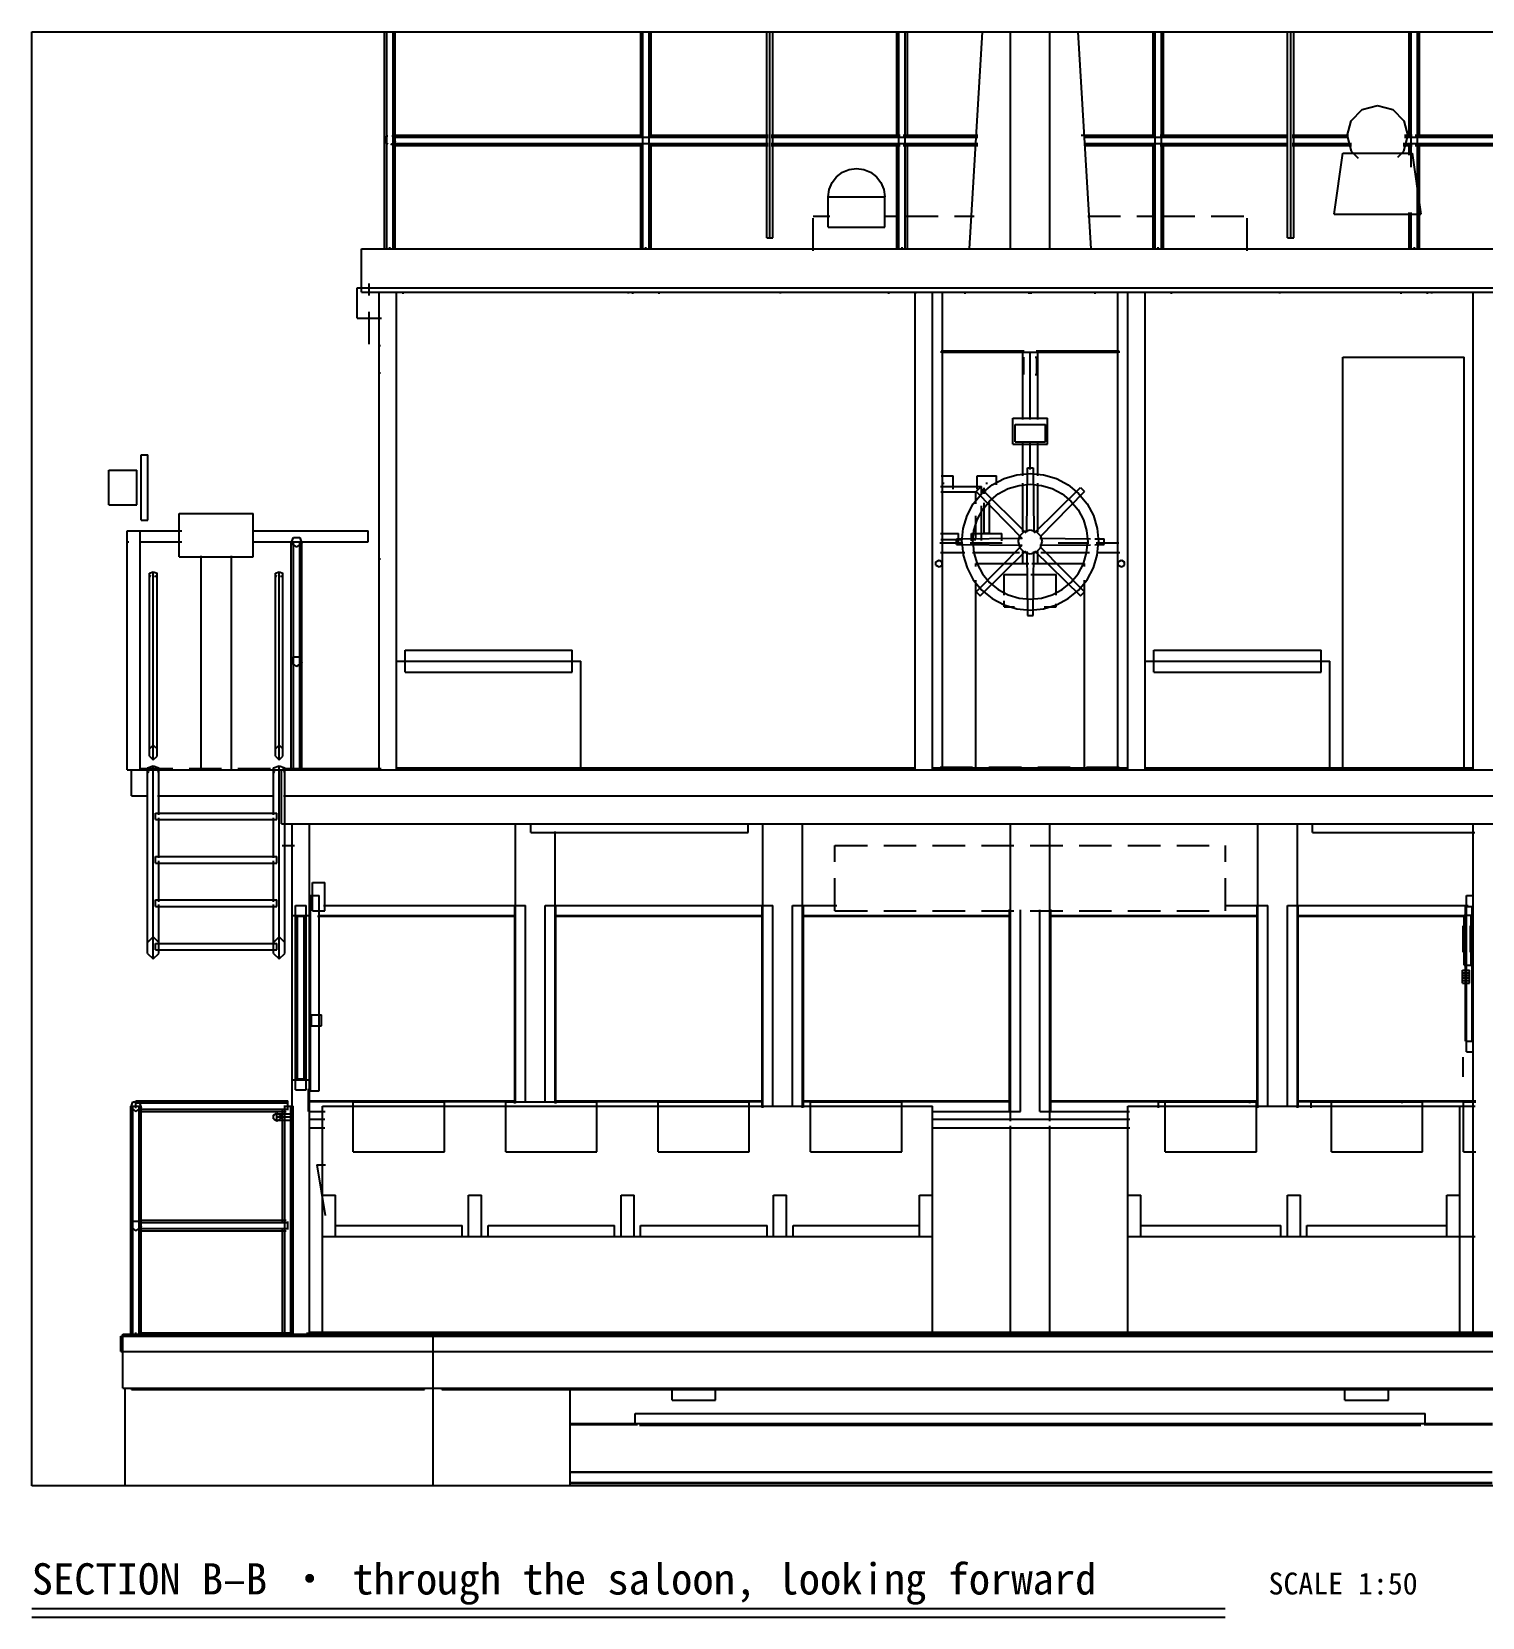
# Model space of a CAD drawing. Extents: x 5 to 836, y 5 to 589.
# Drawn here: x 412 to 545.7, y 161.9 to 308 of the extents above; entities that cross this region are included whole.
import ezdxf

# ---------------------------------------------------------------- set-up
doc = ezdxf.new("R2010")
doc.units = 0
doc.linetypes.add('DASHED', pattern=[4.5, 3, -1.5])
for name, color, linetype in [('CUT', 7, 'CONTINUOUS'), ('DETAIL', 8, 'CONTINUOUS'), ('MARKING', 4, 'DASHED'), ('OUTLINE', 7, 'CONTINUOUS'), ('TEXT', 7, 'CONTINUOUS'), ('THIN', 7, 'CONTINUOUS')]:
    doc.layers.add(name, color=color, linetype=linetype)

msp = doc.modelspace()

# ---------------------------------------------------------------- linework, layer by layer
at = {"layer": 'CUT'}
for p, q in [((442.4, 284), (442.4, 288)), ((442.4, 288), (565.6, 288)), ((442.4, 284), (565.6, 284)), ((444, 240), (444, 284)), ((445.6, 240), (445.6, 284)), ((493.4, 240), (493.4, 284)), ((495, 240), (495, 284)), ((513, 240), (513, 284)), ((514.6, 240), (514.6, 284)), ((544.8, 240), (544.8, 284)), ((435.92, 260.85), (436.1, 261.37)), ((435.95, 260.83), (436.4, 260.5)), ((436.11, 261.4), (436.66, 261.4)), ((436.43, 260.52), (436.88, 260.85)), ((436.69, 261.4), (436.87, 260.88)), ((495.32, 259.16), (495.59, 259.32)), ((495.32, 258.84), (495.32, 259.15)), ((495.33, 258.84), (495.6, 258.68)), ((495.6, 259.32), (495.87, 259.16)), ((495.61, 258.68), (495.88, 258.84)), ((495.88, 258.85), (495.88, 259.16)), ((512.12, 259.16), (512.39, 259.32)), ((512.12, 258.84), (512.12, 259.15)), ((512.13, 258.84), (512.4, 258.68)), ((512.4, 259.32), (512.67, 259.16)), ((512.41, 258.68), (512.68, 258.84)), ((512.68, 258.85), (512.68, 259.16)), ((435.92, 249.85), (436.1, 250.37)), ((436.11, 250.4), (436.66, 250.4)), ((436.43, 249.52), (436.88, 249.85)), ((436.69, 250.4), (436.87, 249.88)), ((445.6, 250), (462.6, 250)), ((446.4, 249), (446.4, 251)), ((446.4, 251), (461.8, 251)), ((461.8, 249), (461.8, 251)), ((462.6, 240), (462.6, 250)), ((514.6, 250), (531.6, 250)), ((515.4, 251), (530.8, 251)), ((515.4, 249), (515.4, 251)), ((530.8, 249), (530.8, 251)), ((531.6, 240), (531.6, 250)), ((435.95, 249.83), (436.4, 249.5)), ((446.4, 249), (461.8, 249)), ((515.4, 249), (530.8, 249)), ((422.85, 241.92), (423.2, 242.26)), ((422.85, 241.24), (422.85, 241.92)), ((422.85, 241.24), (423.2, 240.9)), ((423.2, 242.26), (423.55, 241.92)), ((423.2, 240.9), (423.55, 241.24)), ((423.55, 241.24), (423.55, 241.92)), ((434.45, 241.92), (434.8, 242.26)), ((434.45, 241.24), (434.45, 241.92)), ((434.45, 241.24), (434.8, 240.9)), ((434.8, 242.26), (435.15, 241.92)), ((434.8, 240.9), (435.15, 241.24)), ((435.15, 241.24), (435.15, 241.92)), ((435, 240), (546.4, 240)), ((435, 235), (435, 240)), ((435.2, 240.02), (435.2, 240.1)), ((435.2, 240.1), (444, 240.1)), ((435.2, 240.02), (444, 240.02)), ((445.6, 240.16), (493.4, 240.16)), ((445.6, 240.06), (493.4, 240.06)), ((495, 240.16), (513, 240.16)), ((495, 240.06), (513, 240.06)), ((514.6, 240.16), (544.8, 240.16)), ((514.6, 240.06), (544.8, 240.06)), ((435, 235), (546.4, 235)), ((436, 188), (436, 235)), ((437.6, 188), (437.6, 235)), ((544.8, 188), (544.8, 235)), ((437.86, 227), (437.86, 229.6)), ((437.86, 229.6), (439, 229.6)), ((439, 227), (439, 229.6)), ((437.7, 210.4), (437.7, 228.4)), ((437.7, 228.4), (438.5, 228.4)), ((438.5, 210.4), (438.5, 228.4)), ((544.2, 228.4), (544.8, 228.4)), ((544.2, 214), (544.2, 228.4)), ((436.3, 210.5), (436.3, 227.5)), ((436.3, 227.5), (437.3, 227.5)), ((437.3, 210.5), (437.3, 227.5)), ((437.86, 227), (439, 227)), ((544.1, 215), (544.1, 227.4)), ((544.1, 227.4), (544.72, 227.4)), ((544.72, 215), (544.72, 227.4)), ((422.68, 224.09), (423.2, 224.6)), ((422.68, 223.07), (422.68, 224.09)), ((423.2, 224.6), (423.72, 224.09)), ((423.4, 223.4), (423.4, 224)), ((423.4, 224), (434.6, 224)), ((423.72, 223.07), (423.72, 224.09)), ((434.28, 224.09), (434.64, 224.44)), ((434.29, 223.07), (434.29, 224.09)), ((434.6, 223.4), (434.6, 224)), ((434.64, 224.44), (434.8, 224.6)), ((434.8, 224.6), (435.32, 224.09)), ((435.32, 223.07), (435.32, 224.09)), ((422.68, 223.07), (423.2, 222.56)), ((423.2, 222.56), (423.72, 223.07)), ((423.4, 223.4), (434.6, 223.4)), ((434.28, 223.07), (434.8, 222.56)), ((434.8, 222.56), (435.32, 223.07)), ((437.78, 216.4), (437.78, 217.4)), ((437.78, 217.4), (438.7, 217.4)), ((437.78, 216.4), (438.7, 216.4)), ((438.7, 216.4), (438.7, 217.4)), ((544.1, 215), (544.72, 215)), ((543.9, 211.7), (543.9, 213.5)), ((544.2, 214), (544.8, 214)), ((436.3, 210.5), (437.3, 210.5)), ((437.7, 210.4), (438.5, 210.4)), ((421.12, 208.85), (421.31, 209.4)), ((421.31, 209.4), (421.89, 209.4)), ((421.89, 209.4), (422.08, 208.85)), ((421.12, 208.85), (421.6, 208.5)), ((421.6, 208.5), (422.08, 208.85)), ((434.29, 208.18), (434.6, 208.36)), ((434.29, 207.82), (434.29, 208.18)), ((434.29, 207.82), (434.6, 207.64)), ((434.6, 208.36), (434.91, 208.18)), ((434.6, 207.72), (434.6, 208.28)), ((434.6, 208.28), (436, 208.28)), ((434.6, 207.64), (434.91, 207.82)), ((434.6, 207.72), (436, 207.72)), ((434.91, 207.82), (434.91, 208.18)), ((438.8, 188), (438.8, 200.8)), ((438.8, 200.8), (440, 200.8)), ((440, 197), (440, 200.8)), ((452.25, 200.8), (453.45, 200.8)), ((452.25, 197), (452.25, 200.8)), ((453.45, 197), (453.45, 200.8)), ((466.3, 200.8), (467.5, 200.8)), ((466.3, 197), (466.3, 200.8)), ((467.5, 197), (467.5, 200.8)), ((480.35, 200.8), (481.55, 200.8)), ((480.35, 197), (480.35, 200.8)), ((481.55, 197), (481.55, 200.8)), ((493.8, 197), (493.8, 200.8)), ((493.8, 200.8), (495, 200.8)), ((495, 188), (495, 200.8)), ((513, 200.8), (514.2, 200.8)), ((513, 188), (513, 200.8)), ((514.2, 197), (514.2, 200.8)), ((527.7, 200.8), (528.9, 200.8)), ((527.7, 197), (527.7, 200.8)), ((528.9, 197), (528.9, 200.8)), ((542.4, 200.8), (543.6, 200.8)), ((542.4, 197), (542.4, 200.8)), ((543.6, 188), (543.6, 200.8)), ((421.12, 197.85), (421.31, 198.4)), ((421.12, 197.85), (421.6, 197.5)), ((421.31, 198.4), (421.89, 198.4)), ((421.6, 197.5), (422.08, 197.85)), ((421.89, 198.4), (422.08, 197.85)), ((440, 198), (451.65, 198)), ((451.65, 197), (451.65, 198)), ((454.05, 198), (465.7, 198)), ((454.05, 197), (454.05, 198)), ((465.7, 197), (465.7, 198)), ((468.1, 198), (479.75, 198)), ((468.1, 197), (468.1, 198)), ((479.75, 197), (479.75, 198)), ((482.15, 197), (482.15, 198)), ((482.15, 198), (493.8, 198)), ((514.2, 198), (527.1, 198)), ((527.1, 197), (527.1, 198)), ((529.5, 198), (542.4, 198)), ((529.5, 197), (529.5, 198)), ((438.8, 197), (495, 197)), ((513, 197), (543.6, 197)), ((420.4, 188), (587.6, 188)), ((420.4, 183), (420.4, 188)), ((422, 188.03), (422, 188.1)), ((422, 188.1), (436, 188.1)), ((437.6, 188.16), (570.4, 188.16)), ((437.6, 188.06), (570.4, 188.06)), ((449, 174), (449, 188)), ((420.4, 183), (587.6, 183)), ((420.6, 174), (420.6, 183)), ((421.2, 182.93), (421.2, 183)), ((421.2, 182.9), (448.2, 182.9)), ((448.2, 182.9), (448.2, 182.97)), ((449.8, 182.92), (449.8, 183)), ((449.8, 182.9), (558.2, 182.9))]:
    msp.add_line(p, q, dxfattribs=at)
at = {"layer": 'DETAIL'}
for p, q in [((444.52, 288), (444.52, 308)), ((444.71, 288), (444.71, 308)), ((445.29, 288), (445.29, 308)), ((445.48, 288), (445.48, 308)), ((468.12, 298.29), (468.12, 308)), ((468.31, 288), (468.31, 308)), ((468.89, 288), (468.89, 308)), ((469.08, 298.29), (469.08, 308)), ((479.72, 289), (479.72, 308)), ((480, 289), (480, 308)), ((480.28, 289), (480.28, 308)), ((491.72, 298.29), (491.72, 308)), ((491.91, 288), (491.91, 308)), ((492.49, 288), (492.49, 308)), ((492.68, 298.29), (492.68, 308)), ((499.6, 308), (502.35, 308)), ((505.79, 308), (508.4, 308)), ((515.32, 298.29), (515.32, 308)), ((515.51, 288), (515.51, 308)), ((516.09, 288), (516.09, 308)), ((516.28, 298.29), (516.28, 308)), ((527.72, 289), (527.72, 308)), ((528, 289), (528, 308)), ((528.28, 289), (528.28, 308)), ((538.92, 298.29), (538.92, 308)), ((539.11, 295.51), (539.11, 308)), ((539.69, 288), (539.69, 308)), ((539.88, 298.29), (539.88, 308)), ((534.6, 300.82), (536, 301.2)), ((536, 301.2), (537.4, 300.82)), ((533.2, 298.4), (533.58, 299.8)), ((533.58, 299.8), (534.6, 300.82)), ((537.4, 300.82), (538.42, 299.8)), ((538.42, 299.8), (538.8, 298.4)), ((444.52, 297.85), (444.71, 298.4)), ((444.71, 298.4), (444.82, 298.4)), ((445.18, 298.4), (445.29, 298.4)), ((445.28, 298.48), (468.38, 298.48)), ((445.28, 298.29), (479.85, 298.29)), ((445.29, 298.4), (445.48, 297.85)), ((468.8, 298.48), (479.85, 298.48)), ((480.13, 298.48), (492.03, 298.48)), ((480.13, 298.29), (499.17, 298.29)), ((492.31, 298.48), (499.17, 298.48)), ((508.69, 298.48), (515.55, 298.48)), ((508.97, 298.29), (527.73, 298.29)), ((515.97, 298.48), (527.73, 298.48)), ((528.15, 298.48), (533.33, 298.48)), ((528.15, 298.29), (533.33, 298.29)), ((533.2, 298.4), (533.58, 297)), ((538.42, 297), (538.8, 298.4)), ((538.5, 298.48), (539.2, 298.48)), ((538.5, 298.29), (562.58, 298.29)), ((539.48, 298.48), (562.58, 298.48)), ((444.52, 297.85), (444.81, 297.64)), ((445.1, 297.57), (445.48, 297.85)), ((445.28, 297.71), (479.85, 297.71)), ((445.28, 297.52), (468.38, 297.52)), ((468.12, 288), (468.12, 297.74)), ((468.8, 297.52), (479.85, 297.52)), ((469.08, 288), (469.08, 297.74)), ((480.13, 297.71), (499.17, 297.71)), ((480.13, 297.52), (492.03, 297.52)), ((491.72, 288), (491.72, 297.74)), ((492.31, 297.52), (499.17, 297.52)), ((492.68, 288), (492.68, 297.74)), ((508.97, 297.71), (527.73, 297.71)), ((508.97, 297.52), (515.55, 297.52)), ((515.32, 288), (515.32, 297.74)), ((515.97, 297.52), (527.73, 297.52)), ((516.28, 288), (516.28, 297.74)), ((528.15, 297.71), (533.6, 297.71)), ((528.15, 297.52), (533.6, 297.52)), ((532.8, 296.8), (539.2, 296.8)), ((533.58, 297), (534.23, 296.35)), ((537.87, 296.44), (538.42, 297)), ((538.36, 297.71), (562.58, 297.71)), ((538.36, 297.52), (539.2, 297.52)), ((538.92, 296.62), (538.92, 297.74)), ((539.48, 297.52), (562.58, 297.52)), ((539.88, 288), (539.88, 297.74)), ((485.4, 292.8), (490.6, 292.8)), ((532, 291.2), (540, 291.2)), ((538.92, 288), (538.92, 291.34)), ((539.11, 288), (539.11, 291.34)), ((485.4, 290), (490.6, 290)), ((442.4, 284.28), (442.4, 288)), ((442.4, 288), (565.6, 288)), ((445, 288), (445, 288.14)), ((468.6, 288), (468.6, 288.14)), ((479.72, 289), (480.28, 289)), ((492.2, 288), (492.2, 288.14)), ((515.8, 288), (515.8, 288.14)), ((527.72, 289), (528.28, 289)), ((539.4, 288), (539.4, 288.14)), ((442, 281.6), (442, 284.4)), ((442, 284.4), (566, 284.4)), ((444, 240), (444, 284)), ((444, 284), (564, 284)), ((445.6, 283.86), (445.6, 284)), ((446.22, 283.86), (446.22, 284)), ((467, 283.87), (467, 284)), ((467.38, 283.86), (467.38, 284)), ((469.82, 283.86), (469.82, 284)), ((481, 283.87), (481, 284)), ((490.98, 283.86), (490.98, 284)), ((493.4, 283.86), (493.4, 284)), ((493.42, 283.86), (493.42, 284)), ((495, 283.86), (495, 284)), ((495.92, 240), (495.92, 284)), ((498, 283.86), (498, 284)), ((503.9, 283.86), (503.9, 284)), ((504, 283.86), (504, 284)), ((504.1, 283.86), (504.1, 284)), ((510, 283.86), (510, 284)), ((512.08, 240), (512.08, 284)), ((513, 283.86), (513, 284)), ((514.58, 283.86), (514.58, 284)), ((514.6, 283.86), (514.6, 284)), ((517.02, 283.86), (517.02, 284)), ((527, 283.87), (527, 284)), ((538.18, 283.86), (538.18, 284)), ((540.62, 283.86), (540.62, 284)), ((541, 283.87), (541, 284)), ((544.8, 240), (544.8, 284)), ((442, 281.6), (444.24, 281.6)), ((444, 279.08), (444.13, 279.08)), ((495.74, 278.5), (503.44, 278.5)), ((495.79, 278.58), (503.44, 278.58)), ((495.92, 278.48), (512.08, 278.48)), ((503.31, 272.26), (503.31, 278.53)), ((503.4, 276.4), (503.4, 278)), ((504, 272.26), (504, 278.53)), ((504.47, 278), (504.6, 278)), ((504.56, 278.58), (512.21, 278.58)), ((504.56, 278.5), (512.26, 278.5)), ((504.6, 276.4), (504.6, 278)), ((504.69, 272.26), (504.69, 278.53)), ((532.8, 278), (544, 278)), ((532.8, 240), (532.8, 278)), ((544, 240), (544, 278)), ((444, 276.58), (444.13, 276.58)), ((504.47, 276.4), (504.6, 276.4)), ((502.4, 270), (502.4, 272.4)), ((502.4, 272.4), (505.6, 272.4)), ((505.6, 270), (505.6, 272.4)), ((422.1, 263), (422.1, 269)), ((422.1, 269), (422.7, 269)), ((422.7, 263), (422.7, 269)), ((502.4, 270), (505.6, 270)), ((503.31, 267.09), (503.31, 270.16)), ((504, 267.65), (504, 270.16)), ((504.69, 267.09), (504.69, 270.16)), ((419.1, 264.4), (419.1, 267.6)), ((419.1, 267.6), (421.7, 267.6)), ((421.7, 264.4), (421.7, 267.6)), ((503.74, 267.8), (504.26, 267.8)), ((495.72, 266.1), (499.5, 266.1)), ((495.92, 266.4), (496.08, 266.4)), ((496.9, 265.86), (496.9, 267.07)), ((499.01, 265.62), (499.38, 265.99)), ((499.1, 265.86), (499.1, 267.07)), ((499.5, 265.41), (499.5, 266.1)), ((499.92, 266.4), (500.08, 266.4)), ((500.9, 266.26), (500.9, 267.07)), ((503.31, 261.93), (503.31, 266.4)), ((504.69, 261.93), (504.69, 266.4)), ((508.62, 265.99), (508.99, 265.62)), ((419.1, 264.4), (421.7, 264.4)), ((422.1, 263), (422.7, 263)), ((425.6, 259.6), (425.6, 263.6)), ((425.6, 263.6), (432.4, 263.6)), ((432.4, 259.6), (432.4, 263.6)), ((499.5, 261.12), (499.5, 264.3)), ((420.8, 240), (420.8, 262)), ((420.8, 262), (425.83, 262)), ((422, 240), (422, 262)), ((432.39, 262), (443, 262)), ((443, 261), (443, 262)), ((495.72, 261.75), (497.4, 261.75)), ((497.4, 260.84), (497.4, 261.75)), ((498.6, 261.1), (498.6, 261.75)), ((498.6, 261.75), (501.4, 261.75)), ((499.76, 261.8), (500.24, 261.8)), ((501.4, 261.1), (501.4, 261.75)), ((502.9, 261), (503.05, 261.55)), ((503.05, 261.55), (503.45, 261.95)), ((503.45, 261.95), (504, 262.1)), ((504, 262.1), (504.55, 261.95)), ((504.55, 261.95), (504.95, 261.55)), ((504.95, 261.55), (505.1, 261)), ((420.8, 261), (420.94, 261)), ((421.92, 261), (425.83, 261)), ((432.39, 261), (443, 261)), ((435.92, 260.85), (436.11, 261.4)), ((435.92, 240), (435.92, 261)), ((435.92, 260.85), (436.21, 260.64)), ((436.11, 261.4), (436.69, 261.4)), ((436.11, 240), (436.11, 261)), ((436.5, 260.57), (436.88, 260.85)), ((436.69, 261.4), (436.88, 260.85)), ((436.69, 240), (436.69, 261)), ((436.88, 240), (436.88, 261)), ((495.68, 260.9), (497.78, 260.9)), ((497.2, 260.74), (497.2, 261.26)), ((498.48, 260.9), (501.41, 260.9)), ((502.9, 261), (503.05, 260.45)), ((503.05, 260.45), (503.45, 260.05)), ((503.31, 259), (503.31, 260.12)), ((504.55, 260.05), (504.95, 260.45)), ((504.69, 259), (504.69, 260.12)), ((504.95, 260.45), (505.1, 261)), ((506.59, 260.9), (509.39, 260.9)), ((510.08, 260.9), (512.18, 260.9)), ((510.8, 260.74), (510.8, 261.26)), ((425.6, 259.6), (432.4, 259.6)), ((427.6, 240), (427.6, 259.72)), ((430.4, 240), (430.4, 259.72)), ((444, 259.42), (444.13, 259.42)), ((495.32, 259.16), (495.6, 259.32)), ((495.32, 258.84), (495.32, 259.16)), ((495.32, 258.84), (495.6, 258.68)), ((495.6, 259.32), (495.88, 259.16)), ((495.6, 258.68), (495.88, 258.84)), ((495.74, 260), (497.98, 260)), ((495.88, 258.84), (495.88, 259.16)), ((498.68, 260), (503.02, 260)), ((499, 258.72), (499, 259)), ((499, 259), (503.86, 259)), ((503.45, 260.05), (504, 259.9)), ((504, 259.9), (504.55, 260.05)), ((504.14, 259), (509, 259)), ((504.98, 260), (509.46, 260)), ((509, 258.72), (509, 259)), ((510.16, 260), (512.26, 260)), ((512.12, 259.16), (512.4, 259.32)), ((512.12, 258.84), (512.12, 259.16)), ((512.12, 258.84), (512.4, 258.68)), ((512.4, 259.32), (512.68, 259.16)), ((512.4, 258.68), (512.68, 258.84)), ((512.68, 258.84), (512.68, 259.16)), ((422.85, 258.12), (423.2, 258.24)), ((422.85, 241.24), (422.85, 258.12)), ((422.85, 257.88), (422.97, 257.84)), ((423.2, 240.9), (423.2, 258.24)), ((423.2, 258.24), (423.55, 258.12)), ((423.32, 257.8), (423.55, 257.88)), ((423.55, 241.24), (423.55, 258.12)), ((434.45, 258.12), (434.8, 258.24)), ((434.45, 241.24), (434.45, 258.12)), ((434.45, 257.88), (434.57, 257.84)), ((434.8, 240.9), (434.8, 258.24)), ((434.8, 258.24), (435.15, 258.12)), ((434.92, 257.8), (435.15, 257.88)), ((435.15, 241.24), (435.15, 258.12)), ((499, 240), (499, 257.46)), ((509, 240), (509, 257.46)), ((499.01, 256.38), (499.38, 256.01)), ((508.62, 256.01), (508.99, 256.38)), ((503.74, 254.2), (504.26, 254.2)), ((435.92, 249.85), (436.11, 250.4)), ((435.92, 249.85), (436.21, 249.64)), ((436.11, 250.4), (436.22, 250.4)), ((436.5, 249.57), (436.88, 249.85)), ((436.58, 250.4), (436.69, 250.4)), ((436.69, 250.4), (436.88, 249.85)), ((445.6, 240), (445.6, 250)), ((445.6, 250), (446.58, 250)), ((446.4, 249), (446.4, 251)), ((446.4, 251), (461.8, 251)), ((461.76, 250), (462.6, 250)), ((461.8, 249), (461.8, 251)), ((462.6, 240), (462.6, 250)), ((514.6, 240), (514.6, 250)), ((514.6, 250), (515.58, 250)), ((515.4, 251), (530.8, 251)), ((515.4, 249), (515.4, 251)), ((530.76, 250), (531.6, 250)), ((530.8, 249), (530.8, 251)), ((531.6, 240), (531.6, 250)), ((446.4, 249), (461.8, 249)), ((515.4, 249), (530.8, 249)), ((420.8, 240), (547.81, 240)), ((421.2, 237.6), (421.2, 240)), ((422.68, 240.18), (423.2, 240.35)), ((422.68, 223.07), (422.68, 240.18)), ((422.68, 239.82), (422.81, 239.78)), ((423.2, 222.56), (423.2, 240.35)), ((423.2, 240.35), (423.72, 240.18)), ((423.59, 239.78), (423.72, 239.82)), ((423.72, 235.84), (423.72, 240.18)), ((434.28, 240.18), (434.8, 240.35)), ((434.28, 239.82), (434.41, 239.78)), ((434.29, 235.84), (434.29, 240.18)), ((434.8, 222.56), (434.8, 240.35)), ((434.8, 240.35), (435.32, 240.18)), ((435.19, 239.78), (435.32, 239.82)), ((435.32, 223.07), (435.32, 240.18)), ((436.4, 240), (436.4, 240.14)), ((493.4, 240), (493.4, 240.14)), ((495, 240), (495, 240.14)), ((513, 240), (513, 240.14)), ((421.2, 237.6), (422.74, 237.6)), ((423.58, 237.6), (434.35, 237.6)), ((435.19, 237.6), (547.79, 237.6)), ((423.4, 236), (434.6, 236)), ((423.4, 235.4), (423.4, 236)), ((423.4, 235.4), (434.6, 235.4)), ((423.72, 231.87), (423.72, 235.56)), ((434.29, 231.87), (434.29, 235.56)), ((434.6, 235.4), (434.6, 236)), ((435.14, 235), (547.04, 235)), ((436, 188), (436, 235)), ((437.6, 188), (437.6, 235)), ((456.58, 209.26), (456.58, 235)), ((458, 234.2), (458, 235)), ((458, 234.2), (478, 234.2)), ((460.22, 209.26), (460.22, 234.31)), ((478, 234.2), (478, 235)), ((479.38, 208.84), (479.38, 235)), ((483.02, 208.84), (483.02, 235)), ((502.18, 207.61), (502.18, 235)), ((505.82, 207.61), (505.82, 235)), ((524.98, 208.84), (524.98, 235)), ((528.62, 208.84), (528.62, 235)), ((530, 234.2), (530, 235)), ((530, 234.2), (544.97, 234.2)), ((544.8, 188), (544.8, 235)), ((435.08, 233), (436.2, 233)), ((423.4, 232), (434.6, 232)), ((423.4, 231.4), (423.4, 232)), ((423.4, 231.4), (434.6, 231.4)), ((423.72, 227.82), (423.72, 231.59)), ((434.29, 227.82), (434.29, 231.59)), ((434.6, 231.4), (434.6, 232)), ((437.86, 228.23), (437.86, 229.6)), ((437.86, 229.6), (439, 229.6)), ((439, 227), (439, 229.6)), ((423.4, 228), (434.6, 228)), ((423.4, 227.4), (423.4, 228)), ((434.6, 227.4), (434.6, 228)), ((437.7, 210.4), (437.7, 228.4)), ((437.7, 228.4), (438.5, 228.4)), ((438.5, 210.4), (438.5, 228.4)), ((544.2, 228.4), (544.8, 228.4)), ((544.2, 225.46), (544.2, 228.4)), ((423.4, 227.4), (434.6, 227.4)), ((423.72, 223.07), (423.72, 227.59)), ((434.29, 223.07), (434.29, 227.59)), ((436, 226.58), (437.6, 226.58)), ((436.3, 210.5), (436.3, 227.5)), ((436.3, 227.5), (437.3, 227.5)), ((436.3, 226.5), (437.3, 226.5)), ((436.5, 211.5), (436.5, 226.5)), ((437.1, 211.5), (437.1, 226.5)), ((437.3, 210.5), (437.3, 227.5)), ((438.34, 226.5), (456.5, 226.5)), ((438.37, 227), (439, 227)), ((438.4, 226.58), (456.58, 226.58)), ((438.9, 227.5), (457.5, 227.5)), ((456.5, 209.25), (456.5, 227.5)), ((457.5, 209.34), (457.5, 227.5)), ((459.3, 227.5), (480.3, 227.5)), ((459.3, 209.34), (459.3, 227.5)), ((460.22, 226.58), (479.38, 226.58)), ((460.3, 209.25), (460.3, 227.5)), ((460.3, 226.5), (479.3, 226.5)), ((479.3, 208.87), (479.3, 227.5)), ((480.3, 208.92), (480.3, 227.5)), ((482.1, 227.5), (486.17, 227.5)), ((482.1, 208.92), (482.1, 227.5)), ((483.02, 226.58), (502.18, 226.58)), ((483.1, 208.87), (483.1, 227.5)), ((483.1, 226.5), (502.1, 226.5)), ((502.1, 208.5), (502.1, 227.13)), ((503.1, 208.5), (503.1, 227.08)), ((504.9, 208.5), (504.9, 227.08)), ((505.82, 226.58), (524.98, 226.58)), ((505.9, 208.5), (505.9, 227.13)), ((505.9, 226.5), (524.9, 226.5)), ((521.97, 227.5), (525.9, 227.5)), ((524.9, 208.87), (524.9, 227.5)), ((525.9, 208.92), (525.9, 227.5)), ((527.7, 208.92), (527.7, 227.5)), ((527.7, 227.5), (544.35, 227.5)), ((528.62, 226.58), (544.14, 226.58)), ((528.7, 208.87), (528.7, 227.5)), ((528.7, 226.5), (544.21, 226.5)), ((544, 222), (544, 226.6)), ((544, 226.6), (544.64, 226.6)), ((544.1, 225.45), (544.1, 227.4)), ((544.1, 227.4), (544.72, 227.4)), ((544.64, 222), (544.64, 226.6)), ((544.72, 215), (544.72, 227.4)), ((543.9, 223.2), (543.9, 225.6)), ((543.9, 225.6), (544.16, 225.6)), ((544.56, 223.2), (544.56, 225.6)), ((423.54, 224), (434.46, 224)), ((423.54, 223.4), (434.46, 223.4)), ((543.9, 223.2), (544.16, 223.2)), ((544.1, 221.41), (544.1, 223.36)), ((544.2, 221.41), (544.2, 223.37)), ((543.82, 220.34), (543.82, 221.52)), ((543.82, 221.52), (544.48, 221.52)), ((543.82, 221.29), (544.48, 221.29)), ((543.82, 221.06), (544.48, 221.06)), ((543.82, 221.04), (544.48, 221.04)), ((543.82, 220.82), (544.48, 220.82)), ((544, 222), (544.64, 222)), ((544.48, 220.34), (544.48, 221.52)), ((543.82, 220.58), (544.48, 220.58)), ((543.82, 220.34), (544.48, 220.34)), ((544.1, 215), (544.1, 220.57)), ((544.2, 214), (544.2, 220.57)), ((437.78, 216.4), (437.78, 217.4)), ((437.78, 217.4), (438.7, 217.4)), ((437.78, 216.4), (438.7, 216.4)), ((438.7, 216.4), (438.7, 217.4)), ((544.1, 215), (544.72, 215)), ((544.2, 214), (544.8, 214)), ((436, 211.42), (437.6, 211.42)), ((436.3, 211.5), (437.3, 211.5)), ((436.3, 210.5), (437.3, 210.5)), ((437.5, 208.5), (437.5, 210.6)), ((437.7, 210.4), (438.5, 210.4)), ((421.12, 208.85), (421.31, 209.4)), ((421.12, 209), (422.08, 209)), ((421.12, 188), (421.12, 209)), ((421.31, 209.4), (421.89, 209.4)), ((421.31, 188), (421.31, 209)), ((421.6, 208.82), (421.6, 209.48)), ((421.6, 209.48), (435.6, 209.48)), ((421.6, 209.29), (435.6, 209.29)), ((421.89, 209.4), (422.08, 208.85)), ((421.89, 188), (421.89, 209)), ((422.08, 188), (422.08, 209)), ((435.22, 209), (436.08, 209)), ((435.31, 188), (435.31, 209)), ((435.6, 208.62), (435.6, 209.48)), ((435.89, 188), (435.89, 209)), ((436.08, 188), (436.08, 209)), ((437.5, 209.5), (456.5, 209.5)), ((437.56, 209.42), (456.58, 209.42)), ((438.8, 209), (495, 209)), ((438.8, 188), (438.8, 209)), ((441.62, 209.4), (450.02, 209.4)), ((441.62, 204.8), (441.62, 209.4)), ((450.02, 204.8), (450.02, 209.4)), ((455.68, 209.4), (464.07, 209.4)), ((455.68, 204.8), (455.68, 209.4)), ((460.22, 209.42), (479.38, 209.42)), ((460.3, 209.5), (479.3, 209.5)), ((464.07, 204.8), (464.07, 209.4)), ((469.72, 209.4), (478.12, 209.4)), ((469.72, 204.8), (469.72, 209.4)), ((478.12, 204.8), (478.12, 209.4)), ((483.02, 209.42), (502.18, 209.42)), ((483.1, 209.5), (502.1, 209.5)), ((483.77, 209.4), (492.17, 209.4)), ((483.77, 204.8), (483.77, 209.4)), ((492.17, 204.8), (492.17, 209.4)), ((495, 188), (495, 209)), ((505.82, 209.42), (524.98, 209.42)), ((505.9, 209.5), (524.9, 209.5)), ((513, 209), (545.01, 209)), ((513, 188), (513, 209)), ((515.83, 209.4), (524.85, 209.4)), ((515.83, 208.84), (515.83, 209.4)), ((516.45, 204.8), (516.45, 209.4)), ((524.23, 209.26), (524.23, 209.4)), ((524.85, 204.8), (524.85, 209.4)), ((528.62, 209.42), (544.98, 209.42)), ((528.7, 209.5), (545.05, 209.5)), ((529.88, 209.4), (540.15, 209.4)), ((529.88, 208.84), (529.88, 209.4)), ((531.75, 204.8), (531.75, 209.4)), ((538.28, 209.26), (538.28, 209.4)), ((540.15, 204.8), (540.15, 209.4)), ((543.6, 188), (543.6, 209)), ((543.93, 209.4), (545.05, 209.4)), ((543.93, 204.8), (543.93, 209.4)), ((421.12, 208.85), (421.22, 208.78)), ((421.88, 208.71), (435.6, 208.71)), ((421.88, 208.52), (435.46, 208.52)), ((421.89, 208.71), (422.08, 208.85)), ((434.29, 208.18), (434.6, 208.36)), ((434.29, 207.82), (434.29, 208.18)), ((434.29, 207.82), (434.6, 207.64)), ((434.6, 208.36), (434.91, 208.18)), ((434.6, 207.72), (434.6, 208.28)), ((434.6, 208.28), (436, 208.28)), ((434.6, 208), (436, 208)), ((434.6, 207.64), (434.91, 207.82)), ((434.6, 207.72), (436, 207.72)), ((434.91, 207.82), (434.91, 208.18)), ((435.12, 198.29), (435.12, 208.72)), ((437.5, 208.5), (439.04, 208.5)), ((437.6, 207.8), (439, 207.8)), ((494.97, 207.8), (513.17, 207.8)), ((494.98, 208.5), (503.1, 208.5)), ((504.9, 208.5), (513.16, 208.5)), ((437.6, 207), (439, 207)), ((494.97, 207), (513.17, 207)), ((502.18, 188), (502.18, 207.19)), ((505.82, 188), (505.82, 207.19)), ((441.62, 204.8), (450.02, 204.8)), ((455.68, 204.8), (464.07, 204.8)), ((469.72, 204.8), (478.12, 204.8)), ((483.77, 204.8), (492.17, 204.8)), ((516.45, 204.8), (524.85, 204.8)), ((531.75, 204.8), (540.15, 204.8)), ((543.93, 204.8), (545.05, 204.8)), ((438.28, 203.6), (439.06, 203.6)), ((438.8, 200.8), (440, 200.8)), ((440, 197), (440, 200.8)), ((452.25, 200.8), (453.45, 200.8)), ((452.25, 197), (452.25, 200.8)), ((453.45, 197), (453.45, 200.8)), ((466.3, 200.8), (467.5, 200.8)), ((466.3, 197), (466.3, 200.8)), ((467.5, 197), (467.5, 200.8)), ((480.35, 200.8), (481.55, 200.8)), ((480.35, 197), (480.35, 200.8)), ((481.55, 197), (481.55, 200.8)), ((493.8, 197), (493.8, 200.8)), ((493.8, 200.8), (495, 200.8)), ((513, 200.8), (514.2, 200.8)), ((514.2, 197), (514.2, 200.8)), ((527.7, 200.8), (528.9, 200.8)), ((527.7, 197), (527.7, 200.8)), ((528.9, 197), (528.9, 200.8)), ((542.4, 200.8), (543.6, 200.8)), ((542.4, 197), (542.4, 200.8)), ((421.12, 197.85), (421.23, 198.18)), ((421.12, 197.85), (421.22, 197.78)), ((421.88, 198.48), (435.46, 198.48)), ((421.88, 198.29), (435.6, 198.29)), ((421.88, 197.71), (435.6, 197.71)), ((421.88, 197.52), (435.46, 197.52)), ((421.89, 198.4), (422.08, 197.85)), ((421.89, 197.71), (422.08, 197.85)), ((435.12, 188), (435.12, 197.74)), ((435.6, 197.62), (435.6, 198.38)), ((440, 198), (451.65, 198)), ((451.65, 197), (451.65, 198)), ((454.05, 198), (465.7, 198)), ((454.05, 197), (454.05, 198)), ((465.7, 197), (465.7, 198)), ((468.1, 198), (479.75, 198)), ((468.1, 197), (468.1, 198)), ((479.75, 197), (479.75, 198)), ((482.15, 197), (482.15, 198)), ((482.15, 198), (493.8, 198)), ((514.2, 198), (527.1, 198)), ((527.1, 197), (527.1, 198)), ((529.5, 198), (542.4, 198)), ((529.5, 197), (529.5, 198)), ((438.8, 197), (495, 197)), ((513, 197), (545.01, 197)), ((420.2, 186.4), (420.2, 187.8)), ((420.2, 187.8), (587.8, 187.8)), ((420.4, 188), (587.6, 188)), ((420.4, 183), (420.4, 188)), ((421.6, 188), (421.6, 188.14)), ((435.6, 188), (435.6, 188.14)), ((437.42, 188), (437.42, 188.14)), ((449, 174), (449, 188)), ((456.58, 188), (456.58, 188.14)), ((460.22, 188), (460.22, 188.14)), ((479.38, 188), (479.38, 188.14)), ((483.02, 188), (483.02, 188.14)), ((524.98, 188), (524.98, 188.14)), ((528.62, 188), (528.62, 188.14)), ((420.2, 186.4), (587.8, 186.4)), ((420.4, 183), (587.6, 183)), ((420.6, 174), (420.6, 183)), ((461.6, 174), (461.6, 182.99)), ((471, 182.9), (475, 182.9)), ((471, 181.9), (471, 182.9)), ((475, 181.9), (475, 182.9)), ((533, 181.9), (533, 182.9)), ((533, 182.9), (537, 182.9)), ((537, 181.9), (537, 182.9)), ((471, 181.9), (475, 181.9)), ((533, 181.9), (537, 181.9)), ((461.54, 179.77), (546.6, 179.77)), ((467.6, 179.61), (467.6, 180.69)), ((540.4, 179.61), (540.4, 180.69)), ((461.54, 179.65), (467.83, 179.65)), ((468, 179.61), (540, 179.61)), ((540.31, 179.65), (546.6, 179.65)), ((461.56, 175.3), (546.58, 175.3)), ((461.56, 175.26), (546.58, 175.26)), ((461.56, 174.31), (546.58, 174.31)), ((461.56, 174.26), (546.58, 174.26))]:
    msp.add_line(p, q, dxfattribs=at)
at = {"layer": 'MARKING'}
for p, q in [((484, 291), (485.54, 291)), ((484, 287.81), (484, 291)), ((490.57, 291), (491.83, 291)), ((492.53, 291), (498.83, 291)), ((509.31, 291), (515.33, 291)), ((516.17, 291), (524, 291)), ((524, 287.81), (524, 291)), ((443.1, 279.2), (443.1, 284.8)), ((501.6, 256.09), (501.6, 258)), ((501.6, 258), (503.79, 258)), ((504.07, 258), (506.4, 258)), ((506.4, 256.09), (506.4, 258)), ((501.6, 255), (501.6, 255.55)), ((501.6, 255), (502.56, 255)), ((505.3, 255), (506.4, 255)), ((506.4, 255), (506.4, 255.27)), ((422, 240.02), (422, 240.12)), ((422, 240.12), (435.99, 240.12)), ((422, 240.02), (444.25, 240.02)), ((435.2, 240.02), (435.2, 240.1)), ((435.2, 240.1), (444, 240.1)), ((436.69, 240.12), (444.25, 240.12)), ((444, 240.02), (444, 240.1)), ((445.6, 240.16), (493.4, 240.16)), ((445.6, 240.06), (445.6, 240.16)), ((445.6, 240.06), (493.4, 240.06)), ((493.4, 240.06), (493.4, 240.16)), ((495, 240.06), (495, 240.16)), ((495, 240.16), (513, 240.16)), ((495, 240.06), (513, 240.06)), ((495.69, 240.24), (512.2, 240.24)), ((495.69, 240.14), (512.2, 240.14)), ((495.74, 240.12), (512.26, 240.12)), ((495.74, 240.02), (512.26, 240.02)), ((513, 240.06), (513, 240.16)), ((514.6, 240.16), (544.8, 240.16)), ((514.6, 240.06), (514.6, 240.16)), ((514.6, 240.06), (544.8, 240.06)), ((544.8, 240.06), (544.8, 240.16)), ((486, 227), (486, 233)), ((486, 233), (522, 233)), ((522, 227), (522, 233)), ((486, 227), (522, 227)), ((422, 188), (422, 188.1)), ((422, 188.1), (436, 188.1)), ((422, 188), (436, 188)), ((436, 188), (436, 188.1)), ((437.6, 188.06), (437.6, 188.16)), ((437.6, 188.16), (570.4, 188.16)), ((437.6, 188.06), (570.4, 188.06)), ((421.2, 183), (448.2, 183)), ((421.2, 182.9), (421.2, 183)), ((421.2, 182.9), (448.2, 182.9)), ((448.2, 182.9), (448.2, 183)), ((449.8, 182.9), (449.8, 183)), ((449.8, 183), (558.2, 183)), ((449.8, 182.9), (558.2, 182.9))]:
    msp.add_line(p, q, dxfattribs=at)
at = {"layer": 'OUTLINE'}
for p, q in [((498.4, 288), (499.6, 308)), ((499.6, 308), (502.37, 308)), ((499.6, 308), (499.6, 308)), ((502.2, 288), (502.2, 308)), ((505.77, 308), (508.4, 308)), ((505.8, 288), (505.8, 308)), ((508.4, 308), (509.6, 288)), ((508.4, 308), (508.4, 308)), ((532, 291.2), (532.8, 296.8)), ((539.2, 296.8), (540, 291.2)), ((486.7, 295.05), (487.33, 295.31)), ((487.33, 295.31), (488, 295.4)), ((488, 295.4), (488.67, 295.31)), ((488.67, 295.31), (489.3, 295.05)), ((485.49, 293.47), (485.75, 294.1)), ((485.75, 294.1), (486.16, 294.64)), ((486.16, 294.64), (486.7, 295.05)), ((489.3, 295.05), (489.84, 294.64)), ((489.84, 294.64), (490.25, 294.1)), ((490.25, 294.1), (490.51, 293.47)), ((485.4, 292.8), (485.49, 293.47)), ((485.4, 290), (485.4, 292.8)), ((485.4, 292.8), (490.6, 292.8)), ((490.51, 293.47), (490.6, 292.8)), ((490.6, 290), (490.6, 292.8)), ((502.6, 270.2), (502.6, 271.8)), ((502.6, 271.8), (505.4, 271.8)), ((505.4, 270.2), (505.4, 271.8)), ((502.6, 270.2), (505.4, 270.2)), ((503.68, 261.88), (503.74, 267.8)), ((504.26, 267.8), (504.32, 261.88)), ((495.79, 267.07), (496.9, 267.07)), ((499.01, 265.62), (499.38, 265.99)), ((499.1, 267.07), (500.9, 267.07)), ((499.38, 265.99), (503.61, 261.84)), ((499.55, 265.45), (500.5, 266.24)), ((499.76, 265.42), (499.76, 265.98)), ((500.5, 266.24), (501.59, 266.82)), ((501.59, 266.82), (502.77, 267.18)), ((501.97, 265.9), (502.97, 266.2)), ((502.77, 267.18), (504, 267.3)), ((502.97, 266.2), (504, 266.3)), ((504, 267.3), (505.23, 267.18)), ((504, 266.3), (505.03, 266.2)), ((504.39, 261.84), (508.62, 265.99)), ((505.03, 266.2), (506.03, 265.9)), ((505.23, 267.18), (506.41, 266.82)), ((506.41, 266.82), (507.5, 266.24)), ((507.5, 266.24), (508.45, 265.45)), ((508.62, 265.99), (508.99, 265.62)), ((495.78, 265.6), (499, 265.6)), ((498.18, 263.41), (498.76, 264.5)), ((498.76, 264.5), (499.55, 265.45)), ((499, 264.5), (499, 265.6)), ((499.01, 265.62), (503.25, 261.3)), ((499.52, 265.73), (499.93, 265.73)), ((499.59, 263.94), (500.25, 264.75)), ((499.76, 261.8), (499.76, 264.59)), ((500.24, 261.8), (500.24, 264.59)), ((500.25, 264.75), (501.06, 265.41)), ((501.06, 265.41), (501.97, 265.9)), ((504.94, 261.49), (508.99, 265.62)), ((506.03, 265.9), (506.94, 265.41)), ((506.94, 265.41), (507.75, 264.75)), ((507.75, 264.75), (508.41, 263.94)), ((508.45, 265.45), (509.24, 264.5)), ((509.24, 264.5), (509.82, 263.41)), ((497.82, 262.23), (498.18, 263.41)), ((498.8, 262.03), (499.1, 263.03)), ((499, 261.2), (499, 263.4)), ((499.1, 263.03), (499.59, 263.94)), ((508.41, 263.94), (508.9, 263.03)), ((508.9, 263.03), (509.2, 262.03)), ((509.82, 263.41), (510.18, 262.23)), ((497.7, 261), (497.82, 262.23)), ((498.7, 261), (498.8, 262.03)), ((509.2, 262.03), (509.3, 261)), ((510.18, 262.23), (510.3, 261)), ((495.78, 261.2), (497.74, 261.2)), ((497.2, 261.26), (503.26, 261.32)), ((497.2, 260.74), (503.26, 260.68)), ((497.7, 261), (497.82, 259.77)), ((498.58, 261.2), (499, 261.2)), ((498.7, 261), (498.8, 259.97)), ((499.01, 256.38), (503.25, 260.7)), ((499.38, 256.01), (503.61, 260.16)), ((503.68, 260.12), (503.74, 254.2)), ((504.26, 254.2), (504.32, 260.12)), ((504.39, 260.16), (508.62, 256.01)), ((504.88, 261.32), (509.56, 261.27)), ((504.88, 260.68), (509.56, 260.73)), ((504.94, 260.51), (508.99, 256.38)), ((509.2, 259.97), (509.3, 261)), ((509.97, 261.27), (510.8, 261.26)), ((509.97, 260.73), (510.8, 260.74)), ((510.18, 259.77), (510.3, 261)), ((497.82, 259.77), (498.18, 258.59)), ((498.8, 259.97), (499.1, 258.97)), ((499.1, 258.97), (499.59, 258.06)), ((508.41, 258.06), (508.9, 258.97)), ((508.9, 258.97), (509.2, 259.97)), ((509.82, 258.59), (510.18, 259.77)), ((498.18, 258.59), (498.76, 257.5)), ((498.76, 257.5), (499.55, 256.55)), ((499.59, 258.06), (500.25, 257.25)), ((500.25, 257.25), (501.06, 256.59)), ((506.94, 256.59), (507.75, 257.25)), ((507.75, 257.25), (508.41, 258.06)), ((508.45, 256.55), (509.24, 257.5)), ((509.24, 257.5), (509.82, 258.59)), ((499.01, 256.38), (499.38, 256.01)), ((499.55, 256.55), (500.5, 255.76)), ((500.5, 255.76), (501.59, 255.18)), ((501.06, 256.59), (501.97, 256.1)), ((501.97, 256.1), (502.97, 255.8)), ((502.97, 255.8), (504, 255.7)), ((504, 255.7), (505.03, 255.8)), ((505.03, 255.8), (506.03, 256.1)), ((506.03, 256.1), (506.94, 256.59)), ((506.41, 255.18), (507.5, 255.76)), ((507.5, 255.76), (508.45, 256.55)), ((508.62, 256.01), (508.99, 256.38)), ((501.59, 255.18), (502.77, 254.82)), ((502.77, 254.82), (504, 254.7)), ((504, 254.7), (505.23, 254.82)), ((505.23, 254.82), (506.41, 255.18)), ((543.9, 211.7), (543.9, 213.5)), ((438.28, 203.6), (439.05, 198.92)), ((440.98, 188.14), (441, 188)), ((446.2, 188), (446.22, 188.14)), ((426.8, 182.86), (426.8, 183)), ((431.2, 182.86), (431.2, 183)), ((461.6, 174), (461.6, 182.99)), ((467.6, 180.69), (540.4, 180.69))]:
    msp.add_line(p, q, dxfattribs=at)
at = {"layer": 'THIN'}
for p, q in [((412, 308), (596, 308)), ((412, 174), (412, 308)), ((596, 174), (412, 174)), ((412, 162.7), (521.96, 162.7)), ((412, 161.9), (521.96, 161.9))]:
    msp.add_line(p, q, dxfattribs=at)

# ---------------------------------------------------------------- texts
at = {"layer": 'TEXT'}
for s, height, p in [('SECTION B–B · through the saloon, looking forward', 2.88, (412, 164)), ('SCALE 1:50', 2.02, (525.96, 164))]:
    msp.add_text(s, height=height, dxfattribs=at).set_placement(p)

doc.saveas('drawing.dxf')
